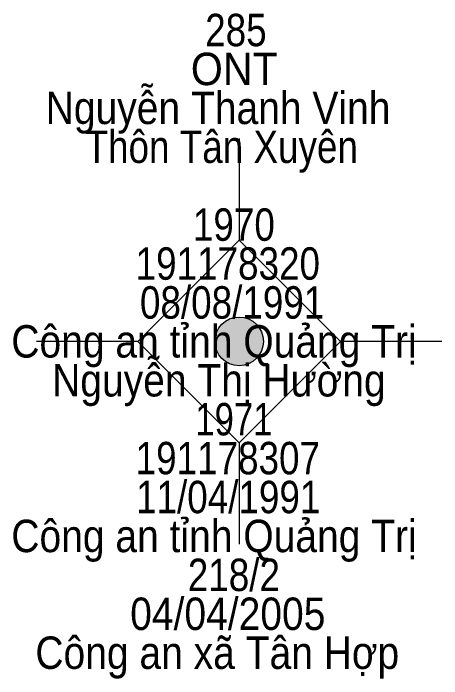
# Model space of a CAD drawing. Header units: metres. Extents: x 550999 to 552168, y 1840994 to 1841978.
# Drawn here: x 551518.32 to 551523.61, y 1841143.38 to 1841151.59 of the extents above; entities that cross this region are included whole.
import ezdxf
from ezdxf.enums import TextEntityAlignment as Align

# ---------------------------------------------------------------- set-up
doc = ezdxf.new("R2010")
doc.units = ezdxf.units.M
doc.header["$LTSCALE"] = 0.16
doc.layers.add('11', color=7, linetype='Continuous', lineweight=13)
doc.layers.add('15', color=7, linetype='Continuous')

msp = doc.modelspace()

# ---------------------------------------------------------------- hatches: boundary and pattern name
at = {"layer": '11'}
msp.add_hatch(color=256, dxfattribs=at).paths.add_polyline_path([(551521.4095, 1841147.54, 1), (551520.8095, 1841147.54, 1)])

# ---------------------------------------------------------------- linework, layer by layer
for p, q in [((551521.11, 1841150.04), (551521.11, 1841148.79)), ((551519.86, 1841147.54), (551518.61, 1841147.54)), ((551523.61, 1841147.54), (551522.36, 1841147.54)), ((551521.11, 1841146.29), (551521.11, 1841145.04))]:
    msp.add_line(p, q, dxfattribs=at)
msp.add_lwpolyline([(551521.11, 1841148.79), (551519.86, 1841147.54), (551521.11, 1841146.29), (551522.36, 1841147.54)], close=True, dxfattribs=at)
msp.add_circle((551521.1095, 1841147.54), 0.3, dxfattribs=at)

# ---------------------------------------------------------------- texts
at = {"layer": '15'}
for s, width, p in [('285', 0.85, (551521.07, 1841151.18)), ('ONT', 0.95, (551521.05, 1841150.7)), ('Nguyễn Thanh Vinh', 0.9, (551520.85, 1841150.22)), ('Thôn Tân Xuyên', 0.85, (551520.895, 1841149.74)), ('1970', 0.85, (551521.045, 1841148.78)), ('191178320', 0.85, (551520.97, 1841148.3)), (' 08/08/1991', 0.85, (551520.96, 1841147.82)), ('Công an tỉnh Quảng Trị', 0.9, (551520.8, 1841147.34)), ('Nguyễn Thị Hường', 0.9, (551520.86, 1841146.86)), ('1971', 0.8, (551521.045, 1841146.38)), ('191178307', 0.85, (551520.97, 1841145.9)), ('11/04/1991', 0.85, (551520.975, 1841145.42)), ('Công an tỉnh Quảng Trị', 0.9, (551520.8, 1841144.94)), ('218/2', 0.85, (551521.045, 1841144.46)), ('04/04/2005', 0.9, (551520.97, 1841143.98)), ('Công an xã Tân Hợp', 0.9, (551520.84, 1841143.5))]:
    msp.add_text(s, height=0.4, dxfattribs=dict(at, width=width)).set_placement(p, align=Align.CENTER)

doc.saveas('drawing.dxf')
